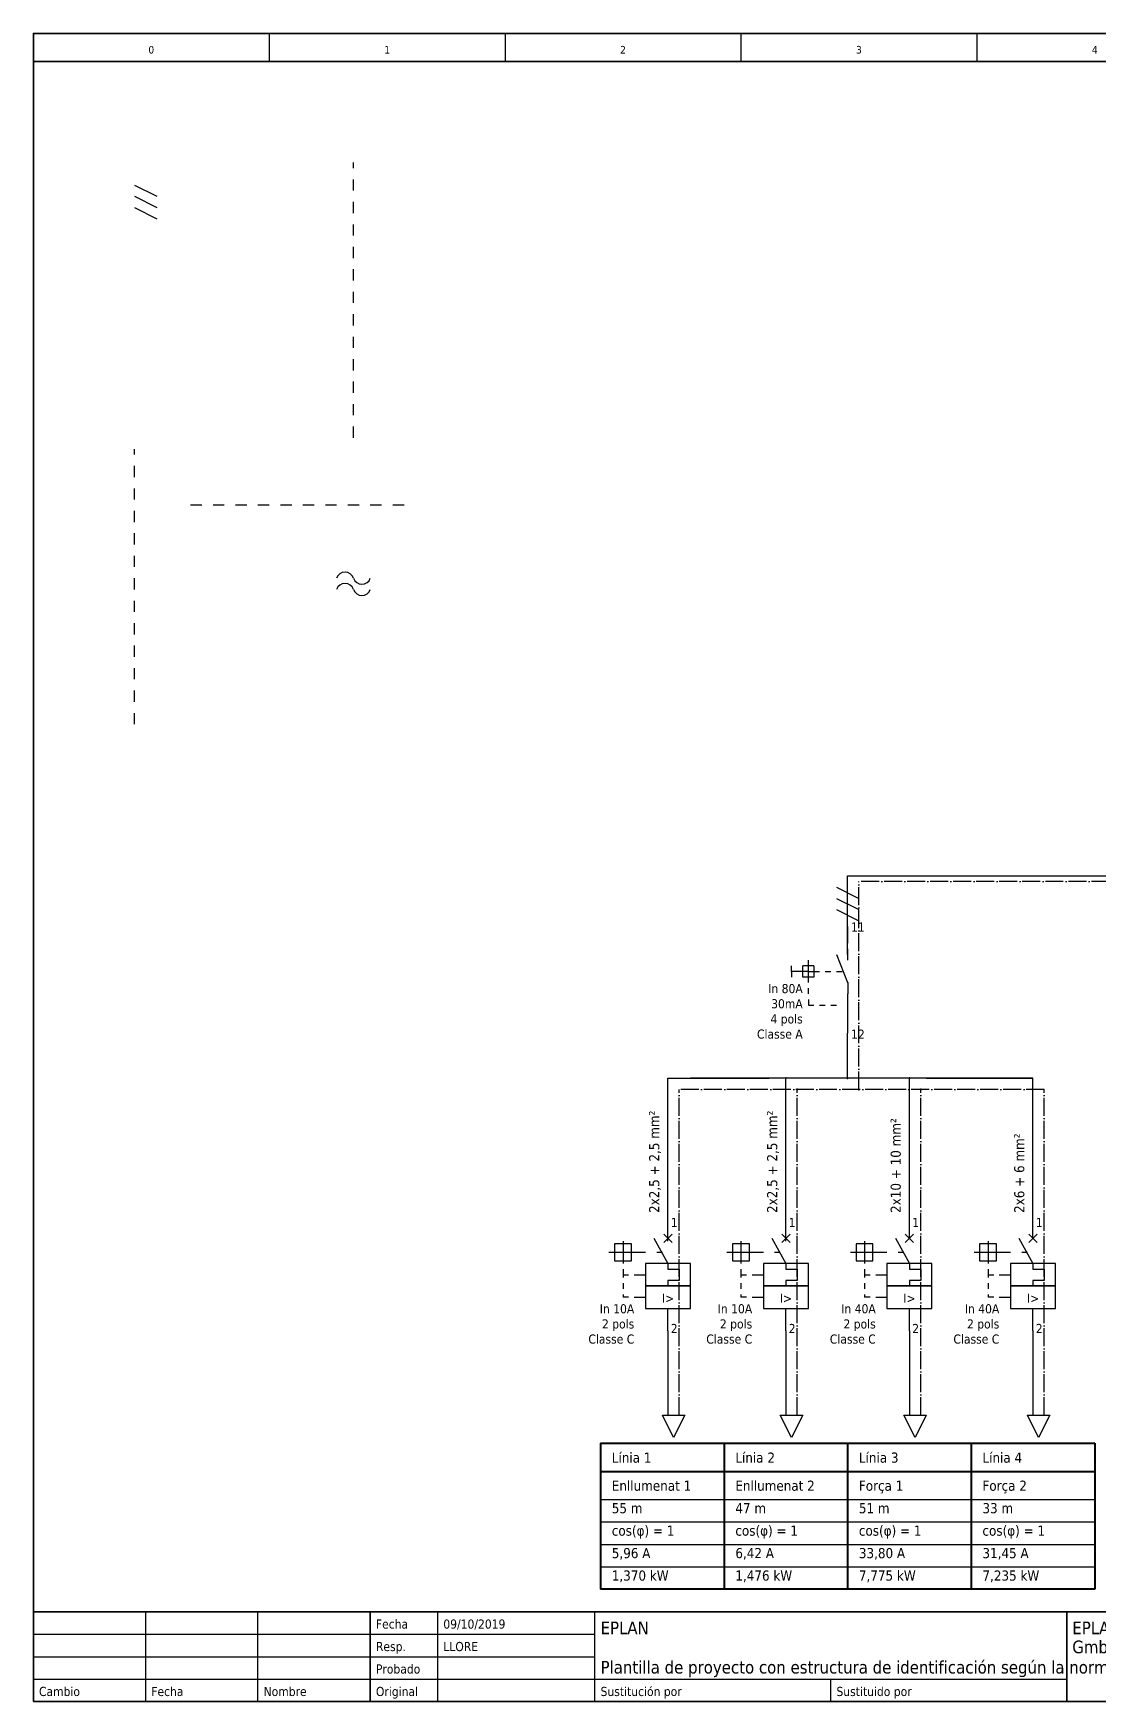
# Model space of a CAD drawing. Header units: millimetres. Extents: x 0 to 420, y 0 to 297.
# Drawn here: x 0 to 189.7, y 0 to 297 of the extents above; entities that cross this region are included whole.
import ezdxf
from ezdxf.enums import TextEntityAlignment as Align

# ---------------------------------------------------------------- set-up
doc = ezdxf.new("R2010")
doc.units = ezdxf.units.MM
doc.linetypes.add('EPL_DASH', pattern=[1, 0.5, -0.5])
doc.linetypes.add('EPL_DASHDOT', pattern=[1, 0.8, -0.1, 0, -0.1])
for name, color, linetype, lineweight in [('EPLAN100', 7, 'Continuous', 50), ('EPLAN108', 5, 'Continuous', 35), ('EPLAN201', 7, 'Continuous', 35), ('EPLAN300', 5, 'Continuous', 25), ('EPLAN304', 5, 'Continuous', 25), ('EPLAN420', 7, 'Continuous', 35), ('EPLAN451', 7, 'Continuous', 35), ('EPLAN452', 7, 'Continuous', 35), ('EPLAN453', 7, 'Continuous', 35), ('EPLAN500', 7, 'Continuous', 35), ('EPLAN501', 7, 'Continuous', 35), ('EPLAN502', 7, 'Continuous', 35), ('EPLAN503', 7, 'Continuous', 35)]:
    doc.layers.add(name, color=color, linetype=linetype, lineweight=lineweight)
doc.styles.add('Tahoma', font='')
doc.styles.get('Tahoma').set_extended_font_data('Tahoma')

# ---------------------------------------------------------------- blocks, each defined once
blk = doc.blocks.new('EPLFRAME')
at = {"layer": 'EPLAN201', "color": 0, "linetype": 'Continuous', "lineweight": 25, "ltscale": 4}
for p, q in [((42, 297), (42, 292)), ((84, 297), (84, 292)), ((126, 297), (126, 292)), ((168, 297), (168, 292)), ((20, 0), (20, 16)), ((40, 0), (40, 16)), ((72, 0), (72, 16)), ((100, 0), (100, 16)), ((0, 12), (100, 12)), ((0, 8), (100, 8)), ((0, 4), (184, 4)), ((142, 0), (142, 4))]:
    blk.add_line(p, q, dxfattribs=at)
at = {"layer": 'EPLAN201', "color": 0, "linetype": 'Continuous', "lineweight": 35, "ltscale": 4}
for p, q in [((0, 292), (420, 292)), ((0, 16), (420, 16)), ((60, 0), (60, 16)), ((184, 0), (184, 16))]:
    blk.add_line(p, q, dxfattribs=at)
blk.add_lwpolyline([(0, 0), (420, 0), (420, 297), (0, 297)], close=True, dxfattribs=at)
at = {"color": 0}
for tag, p in [('53_19005_1', (21, 293)), ('53_19005', (63, 293)), ('53_19005_8', (105, 293)), ('53_19005_6', (147, 293)), ('53_19005_7', (189, 293)), ('53_19005_9', (231, 293)), ('53_19005_3', (273, 293)), ('53_19005_2', (315, 293)), ('53_19005_4', (357, 293)), ('53_19005_5', (399, 293))]:
    blk.add_attdef(tag, text='', height=1.3545, dxfattribs=at).set_placement(p, align=Align.BOTTOM_CENTER)
for tag, p, height in [('4_11041', (1, 19.2575), 2.2575), ('4_11071[1]', (1, 14.6254), 1.6254), ('4_11074[1]', (21, 14.6254), 1.6254), ('4_11070[1]', (41, 14.6254), 1.6254), ('4_11024', (73, 14.6254), 1.6254), ('14_10014', (101, 14.2575), 2.2575), ('14_10015', (185, 14.2575), 2.2575), ('4_11011', (231, 14.2575), 2.2575), ('4_11030', (301, 14.2575), 2.2575), ('4_11036', (374, 14.6254), 1.6254), ('4_11071[2]', (1, 10.6254), 1.6254), ('4_11074[2]', (21, 10.6254), 1.6254), ('4_11070[2]', (41, 10.6254), 1.6254), ('4_11022', (73, 10.6254), 1.6254), ('4_1540', (374, 10.6254), 1.6254), ('14_10011', (101, 7.2575), 2.2575), ('4_11071[3]', (1, 6.6254), 1.6254), ('4_11074[3]', (21, 6.6254), 1.6254), ('4_11070[3]', (41, 6.6254), 1.6254), ('4_11080', (73, 6.6254), 1.6254), ('4_11059', (301, 6.6254), 1.6254), ('14_10013', (332, 6.6254), 1.6254), ('14_10151', (73, 2.6254), 1.6254), ('14_10300', (414.999999999999, 2.625399999999991), 1.6254)]:
    blk.add_attdef(tag, p, '', height=height, dxfattribs=at)
for tag, height, p in [('4_11040', 2.2575, (419, 19.2575)), ('4_11000', 1.6254, (419, 6.6254)), ('4_11085', 1.6254, (141, 2.6254)), ('4_11086', 1.6254, (183, 2.6254)), ('4_25020', 1.6254, (412.999999999999, 2.6254))]:
    blk.add_attdef(tag, text='', height=height, dxfattribs=at).set_placement(p, align=Align.RIGHT)
at = {"layer": 'EPLAN201', "color": 0, "style": 'Tahoma'}
for s, p in [('Fecha', (61, 13)), ('Resp.', (61, 9)), ('Probado', (61, 5)), ('Cambio', (1, 1)), ('Fecha', (21, 1)), ('Nombre', (41, 1)), ('Original', (61, 1)), ('Sustitución por', (101, 1)), ('Sustituido por', (143, 1))]:
    blk.add_text(s, height=1.6254, dxfattribs=at).set_placement(p)
blk = doc.blocks.new('EPLSYM_LibrarySPECIAL_Symbol4_Variant0_Placement2')
at = {"layer": 'EPLAN304', "color": 5, "linetype": 'Continuous', "lineweight": 25, "ltscale": 4}
blk.add_line((0, 0), (4, -2), dxfattribs=at)
at = {"color": 5}
for tag, p in [('17_20010', (0, 20.4)), ('17_20040', (0, 13.95)), ('17_20041', (0, 10.2)), ('17_20053', (0, 6.45)), ('17_20044', (0, 2.7))]:
    blk.add_attdef(tag, text='', height=2.2575, dxfattribs=at).set_placement(p, align=Align.BOTTOM_RIGHT)
at = {"color": 73}
blk.add_attdef('17_20300', text='', height=1.6254, dxfattribs=at).set_placement((0, 17.7), align=Align.BOTTOM_RIGHT)
at = {"color": 0}
blk.add_attdef('17_20011', text='', height=1.6254, dxfattribs=at).set_placement((0, 0), align=Align.BOTTOM_RIGHT)
blk = doc.blocks.new('EPLSYM_LibrarySPECIAL_Symbol4_Variant0_Placement2_1')
at = {"layer": 'EPLAN304', "color": 5, "linetype": 'Continuous', "lineweight": 25, "ltscale": 4}
blk.add_line((0, 0), (4, -2), dxfattribs=at)
at = {"color": 5}
for tag, p in [('17_20010', (0, 20.4)), ('17_20040', (0, 13.95)), ('17_20041', (0, 10.2)), ('17_20053', (0, 6.45)), ('17_20044', (0, 2.7))]:
    blk.add_attdef(tag, text='', height=2.2575, dxfattribs=at).set_placement(p, align=Align.BOTTOM_RIGHT)
at = {"color": 73}
blk.add_attdef('17_20300', text='', height=1.6254, dxfattribs=at).set_placement((0, 17.7), align=Align.BOTTOM_RIGHT)
at = {"color": 0}
blk.add_attdef('17_20011', text='', height=1.6254, dxfattribs=at).set_placement((0, 0), align=Align.BOTTOM_RIGHT)
blk = doc.blocks.new('EPLSYM_LibrarySPECIAL_Symbol4_Variant0_Placement2_2')
at = {"layer": 'EPLAN304', "color": 5, "linetype": 'Continuous', "lineweight": 25, "ltscale": 4}
blk.add_line((0, 0), (4, -2), dxfattribs=at)
at = {"color": 5}
for tag, p in [('17_20010', (0, 20.4)), ('17_20040', (0, 13.95)), ('17_20041', (0, 10.2)), ('17_20053', (0, 6.45)), ('17_20044', (0, 2.7))]:
    blk.add_attdef(tag, text='', height=2.2575, dxfattribs=at).set_placement(p, align=Align.BOTTOM_RIGHT)
at = {"color": 73}
blk.add_attdef('17_20300', text='', height=1.6254, dxfattribs=at).set_placement((0, 17.7), align=Align.BOTTOM_RIGHT)
at = {"color": 0}
blk.add_attdef('17_20011', text='', height=1.6254, dxfattribs=at).set_placement((0, 0), align=Align.BOTTOM_RIGHT)
blk = doc.blocks.new('EPLSYM_LibraryIEC_symbol_Symbol1537_Variant0_Placement1')
at = {"layer": 'EPLAN300', "color": 5, "linetype": 'Continuous', "lineweight": 25, "ltscale": 4}
for p, q in [((0, 2.5), (0, 6)), ((-0.75, 1.75), (0.75, 3.25)), ((-0.75, 3.25), (0.75, 1.75)), ((-10.5, 0), (-4, 0)), ((-8, 2), (-8, -2)), ((-2.5, 2.5), (0, -2)), ((-2, 0), (-1, 0)), ((-8, -3), (-8, -4)), ((-8, -4), (-7, -4)), ((-8, -4), (-8, -4.5)), ((-8, -5.5), (-8, -6.5)), ((-6, -4), (-4, -4)), ((-8, -7.5), (-8, -8)), ((-7, -8), (-8, -8)), ((-6, -8), (-4, -8)), ((0, -14), (0, -10))]:
    blk.add_line(p, q, dxfattribs=at)
for points in [[(-9.5, -1.5), (-6.5, -1.5), (-6.5, 1.5), (-9.5, 1.5)], [(-4, -6), (4, -6), (4, -2), (-4, -2)], [(-4, -10), (4, -10), (4, -6), (-4, -6)]]:
    blk.add_lwpolyline(points, close=True, dxfattribs=at)
blk.add_lwpolyline([(0, -2), (0, -3), (2, -3), (2, -5), (0, -5), (0, -6)], dxfattribs=at)
at = {"color": 5}
blk.add_attdef('17_20029[1]', text='', height=1.1739, dxfattribs=at).set_placement((0.5, 6.7), align=Align.BOTTOM_LEFT)
at = {"color": 0}
blk.add_attdef('17_20028[1]', text='', height=1.6254, dxfattribs=at).set_placement((0.5, 4), align=Align.BOTTOM_LEFT)
at = {"color": 5}
blk.add_attdef('17_20010', text='', height=2.2575, dxfattribs=at).set_placement((-6, -9.4), align=Align.MIDDLE_RIGHT)
at = {"color": 73}
blk.add_attdef('17_20300', text='', height=1.6254, dxfattribs=at).set_placement((-6, -12.4315), align=Align.MIDDLE_RIGHT)
at = {"color": 5}
blk.add_attdef('17_20029[2]', text='', height=1.1739, dxfattribs=at).set_placement((0.5, -11.76), align=Align.TOP_LEFT)
at = {"color": 0}
blk.add_attdef('17_20028[2]', text='', height=1.6254, dxfattribs=at).set_placement((0.5, -9.6), align=Align.TOP_LEFT)
for tag, p in [('17_20027', (-6, -14.9695)), ('17_20901[1]', (-6, -17.5075)), ('17_20011', (-6, -20.0455)), ('17_20025', (-6, -22.5835)), ('17_20024', (-6, -25.12150000000001))]:
    blk.add_attdef(tag, text='', height=1.6254, dxfattribs=at).set_placement(p, align=Align.MIDDLE_RIGHT)
at = {"color": 3}
blk.add_attdef('17_20201[1]', text='', height=1.6254, dxfattribs=at).set_placement((-6, -27.65950000000001), align=Align.MIDDLE_RIGHT)
at = {"layer": 'EPLAN300', "color": 5, "style": 'Tahoma'}
blk.add_text('I>', height=1.6254, dxfattribs=at).set_placement((0, -8.18), align=Align.MIDDLE_CENTER)
blk = doc.blocks.new('EPLSYM_LibraryIEC_symbol_Symbol3614_Variant0_Placement1')
at = {"layer": 'EPLAN300', "color": 5, "linetype": 'Continuous', "lineweight": 25, "ltscale": 4}
for p, q in [((0, 8), (0, 5)), ((-2, 3), (0, -2)), ((0, 4), (0, 5)), ((-10, 0), (-10, 1)), ((-10, 0), (-10, -1)), ((-9, 0), (-10, 0)), ((-8, 0), (-9, 0)), ((-8, -1), (-8, 1)), ((-6, 1), (-8, 1)), ((-7, 0), (-8, 0)), ((-7, 1), (-7, 2)), ((-7, -1), (-7, 1)), ((-7, 0), (-6, 0)), ((-6, 1), (-6, -1)), ((-6, 0), (-5, 0)), ((-4, 0), (-3, 0)), ((-2, 0), (-1, 0)), ((-6, -1), (-8, -1)), ((-7, -2), (-7, -1)), ((-7, -4), (-7, -3)), ((-7, -5), (-7, -6)), ((0, -4), (0, -9)), ((-7, -6), (-6, -6)), ((-5, -6), (-4, -6)), ((-3, -6), (-2, -6)), ((0, -9), (0, -11))]:
    blk.add_line(p, q, dxfattribs=at)
at = {"layer": 'EPLAN300', "color": 5, "linetype": 'Continuous', "lineweight": 25}
for p, q in [((0, 4), (0, 2)), ((0.0034116664785984, -1.997899554317598), (0.0034116664785984, -3.997899554317598))]:
    blk.add_line(p, q, dxfattribs=at)
at = {"layer": 'EPLAN300', "color": 5, "linetype": 'Continuous', "lineweight": 25, "ltscale": 4}
blk.add_ellipse((0, -6), major_axis=(2, 0), ratio=0.5, start_param=-6.283185307179585, end_param=0, dxfattribs=at)
at = {"color": 5}
blk.add_attdef('17_20029[1]', text='', height=1.1739, dxfattribs=at).set_placement((0.6000000000000001, 9.3), align=Align.BOTTOM_LEFT)
at = {"color": 0}
blk.add_attdef('17_20028[1]', text='', height=1.6254, dxfattribs=at).set_placement((0.6000000000000001, 6.6), align=Align.BOTTOM_LEFT)
at = {"color": 5}
blk.add_attdef('17_20010', text='', height=2.2575, dxfattribs=at).set_placement((-8, -2.82), align=Align.MIDDLE_RIGHT)
at = {"color": 73}
blk.add_attdef('17_20300', text='', height=1.6254, dxfattribs=at).set_placement((-8, -5.8515), align=Align.MIDDLE_RIGHT)
at = {"color": 0}
for tag, p in [('17_20027', (-8, -8.389499999999998)), ('17_20901[1]', (-8, -10.9275)), ('17_20011', (-8, -13.4655)), ('17_20025', (-8, -16.0035)), ('17_20024', (-8, -18.5415))]:
    blk.add_attdef(tag, text='', height=1.6254, dxfattribs=at).set_placement(p, align=Align.MIDDLE_RIGHT)
blk.add_attdef('17_20028[2]', text='', height=1.6254, dxfattribs=at).set_placement((0.6000000000000001, -7.68), align=Align.TOP_LEFT)
at = {"color": 5}
blk.add_attdef('17_20029[2]', text='', height=1.1739, dxfattribs=at).set_placement((0.6000000000000001, -9.84), align=Align.TOP_LEFT)
at = {"color": 3}
blk.add_attdef('17_20201[1]', text='', height=1.6254, dxfattribs=at).set_placement((-8, -21.0795), align=Align.MIDDLE_RIGHT)
blk = doc.blocks.new('EPLSYM_LibrarySPECIAL_Symbol4_Variant0_Placement2_3')
at = {"layer": 'EPLAN304', "color": 5, "linetype": 'Continuous', "lineweight": 25, "ltscale": 4}
blk.add_line((0, 0), (0, 29), dxfattribs=at)
at = {"color": 5}
for tag, p in [('17_20010', (0, 20.4)), ('17_20040', (0, 13.95)), ('17_20041', (0, 10.2)), ('17_20053', (0, 6.45)), ('17_20044', (0, 2.7))]:
    blk.add_attdef(tag, text='', height=2.2575, dxfattribs=at).set_placement(p, align=Align.BOTTOM_RIGHT)
at = {"color": 73}
blk.add_attdef('17_20300', text='', height=1.6254, dxfattribs=at).set_placement((0, 17.7), align=Align.BOTTOM_RIGHT)
at = {"color": 0}
blk.add_attdef('17_20011', text='', height=1.6254, dxfattribs=at).set_placement((0, 0), align=Align.BOTTOM_RIGHT)
blk = doc.blocks.new('EPLSYM_LibrarySPECIAL_Symbol4_Variant0_Placement2_4')
at = {"layer": 'EPLAN304', "color": 5, "linetype": 'Continuous', "lineweight": 25, "ltscale": 4}
blk.add_line((0, 0), (18, 0), dxfattribs=at)
at = {"color": 5}
for tag, p in [('17_20010', (0, 20.4)), ('17_20040', (0, 13.95)), ('17_20041', (0, 10.2)), ('17_20053', (0, 6.45)), ('17_20044', (0, 2.7))]:
    blk.add_attdef(tag, text='', height=2.2575, dxfattribs=at).set_placement(p, align=Align.BOTTOM_RIGHT)
at = {"color": 73}
blk.add_attdef('17_20300', text='', height=1.6254, dxfattribs=at).set_placement((0, 17.7), align=Align.BOTTOM_RIGHT)
at = {"color": 0}
blk.add_attdef('17_20011', text='', height=1.6254, dxfattribs=at).set_placement((0, 0), align=Align.BOTTOM_RIGHT)
blk = doc.blocks.new('EPLSYM_LibrarySPECIAL_Symbol4_Variant0_Placement2_5')
at = {"layer": 'EPLAN304', "color": 5, "linetype": 'Continuous', "lineweight": 25, "ltscale": 4}
blk.add_line((0, 0), (0, 8), dxfattribs=at)
at = {"color": 5}
for tag, p in [('17_20010', (0, 20.4)), ('17_20040', (0, 13.95)), ('17_20041', (0, 10.2)), ('17_20053', (0, 6.45)), ('17_20044', (0, 2.7))]:
    blk.add_attdef(tag, text='', height=2.2575, dxfattribs=at).set_placement(p, align=Align.BOTTOM_RIGHT)
at = {"color": 73}
blk.add_attdef('17_20300', text='', height=1.6254, dxfattribs=at).set_placement((0, 17.7), align=Align.BOTTOM_RIGHT)
at = {"color": 0}
blk.add_attdef('17_20011', text='', height=1.6254, dxfattribs=at).set_placement((0, 0), align=Align.BOTTOM_RIGHT)
blk = doc.blocks.new('EPLSYM_LibrarySPECIAL_Symbol4_Variant0_Placement2_6')
at = {"layer": 'EPLAN304', "color": 5, "linetype": 'Continuous', "lineweight": 25, "ltscale": 4}
blk.add_line((0, 0), (0, 29), dxfattribs=at)
at = {"color": 5}
for tag, p in [('17_20010', (0, 20.4)), ('17_20040', (0, 13.95)), ('17_20041', (0, 10.2)), ('17_20053', (0, 6.45)), ('17_20044', (0, 2.7))]:
    blk.add_attdef(tag, text='', height=2.2575, dxfattribs=at).set_placement(p, align=Align.BOTTOM_RIGHT)
at = {"color": 73}
blk.add_attdef('17_20300', text='', height=1.6254, dxfattribs=at).set_placement((0, 17.7), align=Align.BOTTOM_RIGHT)
at = {"color": 0}
blk.add_attdef('17_20011', text='', height=1.6254, dxfattribs=at).set_placement((0, 0), align=Align.BOTTOM_RIGHT)
blk = doc.blocks.new('EPLSYM_LibrarySPECIAL_Symbol4_Variant0_Placement2_7')
at = {"layer": 'EPLAN304', "color": 5, "linetype": 'Continuous', "lineweight": 25, "ltscale": 4}
blk.add_line((5, 0), (0, 0), dxfattribs=at)
at = {"color": 5}
for tag, p in [('17_20010', (0, 20.4)), ('17_20040', (0, 13.95)), ('17_20041', (0, 10.2)), ('17_20053', (0, 6.45)), ('17_20044', (0, 2.7))]:
    blk.add_attdef(tag, text='', height=2.2575, dxfattribs=at).set_placement(p, align=Align.BOTTOM_RIGHT)
at = {"color": 73}
blk.add_attdef('17_20300', text='', height=1.6254, dxfattribs=at).set_placement((0, 17.7), align=Align.BOTTOM_RIGHT)
at = {"color": 0}
blk.add_attdef('17_20011', text='', height=1.6254, dxfattribs=at).set_placement((0, 0), align=Align.BOTTOM_RIGHT)
blk = doc.blocks.new('EPLSYM_LibrarySPECIAL_Symbol4_Variant0_Placement2_8')
at = {"layer": 'EPLAN304', "color": 5, "linetype": 'Continuous', "lineweight": 25, "ltscale": 4}
blk.add_line((0, 0), (0, 25), dxfattribs=at)
at = {"color": 5}
for tag, p in [('17_20010', (0, 20.4)), ('17_20040', (0, 13.95)), ('17_20041', (0, 10.2)), ('17_20053', (0, 6.45)), ('17_20044', (0, 2.7))]:
    blk.add_attdef(tag, text='', height=2.2575, dxfattribs=at).set_placement(p, align=Align.BOTTOM_RIGHT)
at = {"color": 73}
blk.add_attdef('17_20300', text='', height=1.6254, dxfattribs=at).set_placement((0, 17.7), align=Align.BOTTOM_RIGHT)
at = {"color": 0}
blk.add_attdef('17_20011', text='', height=1.6254, dxfattribs=at).set_placement((0, 0), align=Align.BOTTOM_RIGHT)
blk = doc.blocks.new('EPLSYM_LibrarySPECIAL_Symbol4_Variant0_Placement2_9')
at = {"layer": 'EPLAN304', "color": 5, "linetype": 'Continuous', "lineweight": 25, "ltscale": 4}
blk.add_line((23, 0), (0, 0), dxfattribs=at)
at = {"color": 5}
for tag, p in [('17_20010', (0, 20.4)), ('17_20040', (0, 13.95)), ('17_20041', (0, 10.2)), ('17_20053', (0, 6.45)), ('17_20044', (0, 2.7))]:
    blk.add_attdef(tag, text='', height=2.2575, dxfattribs=at).set_placement(p, align=Align.BOTTOM_RIGHT)
at = {"color": 73}
blk.add_attdef('17_20300', text='', height=1.6254, dxfattribs=at).set_placement((0, 17.7), align=Align.BOTTOM_RIGHT)
at = {"color": 0}
blk.add_attdef('17_20011', text='', height=1.6254, dxfattribs=at).set_placement((0, 0), align=Align.BOTTOM_RIGHT)
blk = doc.blocks.new('EPLSYM_LibrarySPECIAL_Symbol4_Variant0_Placement2_10')
at = {"layer": 'EPLAN304', "color": 5, "linetype": 'Continuous', "lineweight": 25, "ltscale": 4}
blk.add_line((0, 0), (0, 25), dxfattribs=at)
at = {"color": 5}
for tag, p in [('17_20010', (0, 20.4)), ('17_20040', (0, 13.95)), ('17_20041', (0, 10.2)), ('17_20053', (0, 6.45)), ('17_20044', (0, 2.7))]:
    blk.add_attdef(tag, text='', height=2.2575, dxfattribs=at).set_placement(p, align=Align.BOTTOM_RIGHT)
at = {"color": 73}
blk.add_attdef('17_20300', text='', height=1.6254, dxfattribs=at).set_placement((0, 17.7), align=Align.BOTTOM_RIGHT)
at = {"color": 0}
blk.add_attdef('17_20011', text='', height=1.6254, dxfattribs=at).set_placement((0, 0), align=Align.BOTTOM_RIGHT)
blk = doc.blocks.new('EPLSYM_LibrarySPECIAL_Symbol4_Variant0_Placement2_11')
at = {"layer": 'EPLAN304', "color": 5, "linetype": 'Continuous', "lineweight": 25, "ltscale": 4}
blk.add_line((24, 0), (0, 0), dxfattribs=at)
at = {"color": 5}
for tag, p in [('17_20010', (0, 20.4)), ('17_20040', (0, 13.95)), ('17_20041', (0, 10.2)), ('17_20053', (0, 6.45)), ('17_20044', (0, 2.7))]:
    blk.add_attdef(tag, text='', height=2.2575, dxfattribs=at).set_placement(p, align=Align.BOTTOM_RIGHT)
at = {"color": 73}
blk.add_attdef('17_20300', text='', height=1.6254, dxfattribs=at).set_placement((0, 17.7), align=Align.BOTTOM_RIGHT)
at = {"color": 0}
blk.add_attdef('17_20011', text='', height=1.6254, dxfattribs=at).set_placement((0, 0), align=Align.BOTTOM_RIGHT)
blk = doc.blocks.new('EPLSYM_LibrarySPECIAL_Symbol4_Variant0_Placement2_12')
at = {"layer": 'EPLAN304', "color": 5, "linetype": 'Continuous', "lineweight": 25, "ltscale": 4}
blk.add_line((0, 0), (1, 0), dxfattribs=at)
at = {"color": 5}
for tag, p in [('17_20010', (0, 20.4)), ('17_20040', (0, 13.95)), ('17_20041', (0, 10.2)), ('17_20053', (0, 6.45)), ('17_20044', (0, 2.7))]:
    blk.add_attdef(tag, text='', height=2.2575, dxfattribs=at).set_placement(p, align=Align.BOTTOM_RIGHT)
at = {"color": 73}
blk.add_attdef('17_20300', text='', height=1.6254, dxfattribs=at).set_placement((0, 17.7), align=Align.BOTTOM_RIGHT)
at = {"color": 0}
blk.add_attdef('17_20011', text='', height=1.6254, dxfattribs=at).set_placement((0, 0), align=Align.BOTTOM_RIGHT)
blk = doc.blocks.new('EPLSYM_LibrarySPECIAL_Symbol4_Variant0_Placement2_13')
at = {"layer": 'EPLAN304', "color": 5, "linetype": 'Continuous', "lineweight": 25, "ltscale": 4}
blk.add_line((24, 0), (0, 0), dxfattribs=at)
at = {"color": 5}
for tag, p in [('17_20010', (0, 20.4)), ('17_20040', (0, 13.95)), ('17_20041', (0, 10.2)), ('17_20053', (0, 6.45)), ('17_20044', (0, 2.7))]:
    blk.add_attdef(tag, text='', height=2.2575, dxfattribs=at).set_placement(p, align=Align.BOTTOM_RIGHT)
at = {"color": 73}
blk.add_attdef('17_20300', text='', height=1.6254, dxfattribs=at).set_placement((0, 17.7), align=Align.BOTTOM_RIGHT)
at = {"color": 0}
blk.add_attdef('17_20011', text='', height=1.6254, dxfattribs=at).set_placement((0, 0), align=Align.BOTTOM_RIGHT)
blk = doc.blocks.new('EPLSYM_LibrarySPECIAL_Symbol4_Variant0_Placement2_16')
at = {"layer": 'EPLAN304', "color": 5, "linetype": 'Continuous', "lineweight": 25, "ltscale": 4}
blk.add_line((24, 0), (0, 0), dxfattribs=at)
at = {"color": 5}
for tag, p in [('17_20010', (0, 20.4)), ('17_20040', (0, 13.95)), ('17_20041', (0, 10.2)), ('17_20053', (0, 6.45)), ('17_20044', (0, 2.7))]:
    blk.add_attdef(tag, text='', height=2.2575, dxfattribs=at).set_placement(p, align=Align.BOTTOM_RIGHT)
at = {"color": 73}
blk.add_attdef('17_20300', text='', height=1.6254, dxfattribs=at).set_placement((0, 17.7), align=Align.BOTTOM_RIGHT)
at = {"color": 0}
blk.add_attdef('17_20011', text='', height=1.6254, dxfattribs=at).set_placement((0, 0), align=Align.BOTTOM_RIGHT)
blk = doc.blocks.new('EPLSYM_LibrarySPECIAL_Symbol4_Variant0_Placement2_17')
at = {"layer": 'EPLAN304', "color": 5, "linetype": 'Continuous', "lineweight": 25, "ltscale": 4}
blk.add_line((0, 0), (0, 14), dxfattribs=at)
at = {"color": 5}
for tag, p in [('17_20010', (0, 20.4)), ('17_20040', (0, 13.95)), ('17_20041', (0, 10.2)), ('17_20053', (0, 6.45)), ('17_20044', (0, 2.7))]:
    blk.add_attdef(tag, text='', height=2.2575, dxfattribs=at).set_placement(p, align=Align.BOTTOM_RIGHT)
at = {"color": 73}
blk.add_attdef('17_20300', text='', height=1.6254, dxfattribs=at).set_placement((0, 17.7), align=Align.BOTTOM_RIGHT)
at = {"color": 0}
blk.add_attdef('17_20011', text='', height=1.6254, dxfattribs=at).set_placement((0, 0), align=Align.BOTTOM_RIGHT)
blk = doc.blocks.new('EPLSYM_LibrarySPECIAL_Symbol4_Variant0_Placement2_18')
at = {"layer": 'EPLAN304', "color": 5, "linetype": 'Continuous', "lineweight": 25, "ltscale": 4}
blk.add_line((0, 0), (143, 0), dxfattribs=at)
at = {"color": 5}
for tag, p in [('17_20010', (0, 20.4)), ('17_20040', (0, 13.95)), ('17_20041', (0, 10.2)), ('17_20053', (0, 6.45)), ('17_20044', (0, 2.7))]:
    blk.add_attdef(tag, text='', height=2.2575, dxfattribs=at).set_placement(p, align=Align.BOTTOM_RIGHT)
at = {"color": 73}
blk.add_attdef('17_20300', text='', height=1.6254, dxfattribs=at).set_placement((0, 17.7), align=Align.BOTTOM_RIGHT)
at = {"color": 0}
blk.add_attdef('17_20011', text='', height=1.6254, dxfattribs=at).set_placement((0, 0), align=Align.BOTTOM_RIGHT)
blk = doc.blocks.new('EPLSYM_LibrarySPECIAL_Symbol4_Variant0_Placement2_35')
at = {"layer": 'EPLAN304', "color": 5, "linetype": 'Continuous', "lineweight": 25, "ltscale": 4}
blk.add_line((0, 0), (19, 0), dxfattribs=at)
at = {"color": 5}
for tag, p in [('17_20010', (0, 20.4)), ('17_20040', (0, 13.95)), ('17_20041', (0, 10.2)), ('17_20053', (0, 6.45)), ('17_20044', (0, 2.7))]:
    blk.add_attdef(tag, text='', height=2.2575, dxfattribs=at).set_placement(p, align=Align.BOTTOM_RIGHT)
at = {"color": 73}
blk.add_attdef('17_20300', text='', height=1.6254, dxfattribs=at).set_placement((0, 17.7), align=Align.BOTTOM_RIGHT)
at = {"color": 0}
blk.add_attdef('17_20011', text='', height=1.6254, dxfattribs=at).set_placement((0, 0), align=Align.BOTTOM_RIGHT)
blk = doc.blocks.new('EPLSYM_LibrarySPECIAL_Symbol4_Variant0_Placement2_43')
at = {"layer": 'EPLAN304', "color": 5, "linetype": 'Continuous', "lineweight": 25, "ltscale": 4}
blk.add_line((0, 0), (0, -15), dxfattribs=at)
at = {"color": 5}
for tag, p in [('17_20010', (0, 20.4)), ('17_20040', (0, 13.95)), ('17_20041', (0, 10.2)), ('17_20053', (0, 6.45)), ('17_20044', (0, 2.7))]:
    blk.add_attdef(tag, text='', height=2.2575, dxfattribs=at).set_placement(p, align=Align.BOTTOM_RIGHT)
at = {"color": 73}
blk.add_attdef('17_20300', text='', height=1.6254, dxfattribs=at).set_placement((0, 17.7), align=Align.BOTTOM_RIGHT)
at = {"color": 0}
blk.add_attdef('17_20011', text='', height=1.6254, dxfattribs=at).set_placement((0, 0), align=Align.BOTTOM_RIGHT)
blk = doc.blocks.new('EPLSYM_LibrarySPECIAL_Symbol4_Variant0_Placement2_44')
at = {"layer": 'EPLAN304', "color": 5, "linetype": 'Continuous', "lineweight": 25, "ltscale": 4}
blk.add_line((0, 0), (0, -15), dxfattribs=at)
at = {"color": 5}
for tag, p in [('17_20010', (0, 20.4)), ('17_20040', (0, 13.95)), ('17_20041', (0, 10.2)), ('17_20053', (0, 6.45)), ('17_20044', (0, 2.7))]:
    blk.add_attdef(tag, text='', height=2.2575, dxfattribs=at).set_placement(p, align=Align.BOTTOM_RIGHT)
at = {"color": 73}
blk.add_attdef('17_20300', text='', height=1.6254, dxfattribs=at).set_placement((0, 17.7), align=Align.BOTTOM_RIGHT)
at = {"color": 0}
blk.add_attdef('17_20011', text='', height=1.6254, dxfattribs=at).set_placement((0, 0), align=Align.BOTTOM_RIGHT)
blk = doc.blocks.new('EPLSYM_LibrarySPECIAL_Symbol4_Variant0_Placement2_45')
at = {"layer": 'EPLAN304', "color": 5, "linetype": 'Continuous', "lineweight": 25, "ltscale": 4}
blk.add_line((0, 0), (0, -15), dxfattribs=at)
at = {"color": 5}
for tag, p in [('17_20010', (0, 20.4)), ('17_20040', (0, 13.95)), ('17_20041', (0, 10.2)), ('17_20053', (0, 6.45)), ('17_20044', (0, 2.7))]:
    blk.add_attdef(tag, text='', height=2.2575, dxfattribs=at).set_placement(p, align=Align.BOTTOM_RIGHT)
at = {"color": 73}
blk.add_attdef('17_20300', text='', height=1.6254, dxfattribs=at).set_placement((0, 17.7), align=Align.BOTTOM_RIGHT)
at = {"color": 0}
blk.add_attdef('17_20011', text='', height=1.6254, dxfattribs=at).set_placement((0, 0), align=Align.BOTTOM_RIGHT)
blk = doc.blocks.new('EPLSYM_LibrarySPECIAL_Symbol4_Variant0_Placement2_46')
at = {"layer": 'EPLAN304', "color": 5, "linetype": 'Continuous', "lineweight": 25, "ltscale": 4}
blk.add_line((0, 0), (0, -15), dxfattribs=at)
at = {"color": 5}
for tag, p in [('17_20010', (0, 20.4)), ('17_20040', (0, 13.95)), ('17_20041', (0, 10.2)), ('17_20053', (0, 6.45)), ('17_20044', (0, 2.7))]:
    blk.add_attdef(tag, text='', height=2.2575, dxfattribs=at).set_placement(p, align=Align.BOTTOM_RIGHT)
at = {"color": 73}
blk.add_attdef('17_20300', text='', height=1.6254, dxfattribs=at).set_placement((0, 17.7), align=Align.BOTTOM_RIGHT)
at = {"color": 0}
blk.add_attdef('17_20011', text='', height=1.6254, dxfattribs=at).set_placement((0, 0), align=Align.BOTTOM_RIGHT)
blk = doc.blocks.new('EPLSYM_LibrarySPECIAL_Symbol4_Variant0_Placement2_54')
at = {"layer": 'EPLAN304', "color": 5, "linetype": 'Continuous', "lineweight": 25, "ltscale": 4}
blk.add_line((0, 0), (4, -2), dxfattribs=at)
at = {"color": 5}
for tag, p in [('17_20010', (0, 20.4)), ('17_20040', (0, 13.95)), ('17_20041', (0, 10.2)), ('17_20053', (0, 6.45)), ('17_20044', (0, 2.7))]:
    blk.add_attdef(tag, text='', height=2.2575, dxfattribs=at).set_placement(p, align=Align.BOTTOM_RIGHT)
at = {"color": 73}
blk.add_attdef('17_20300', text='', height=1.6254, dxfattribs=at).set_placement((0, 17.7), align=Align.BOTTOM_RIGHT)
at = {"color": 0}
blk.add_attdef('17_20011', text='', height=1.6254, dxfattribs=at).set_placement((0, 0), align=Align.BOTTOM_RIGHT)
blk = doc.blocks.new('EPLSYM_LibrarySPECIAL_Symbol4_Variant0_Placement2_55')
at = {"layer": 'EPLAN304', "color": 5, "linetype": 'Continuous', "lineweight": 25, "ltscale": 4}
blk.add_line((0, 0), (4, -2), dxfattribs=at)
at = {"color": 5}
for tag, p in [('17_20010', (0, 20.4)), ('17_20040', (0, 13.95)), ('17_20041', (0, 10.2)), ('17_20053', (0, 6.45)), ('17_20044', (0, 2.7))]:
    blk.add_attdef(tag, text='', height=2.2575, dxfattribs=at).set_placement(p, align=Align.BOTTOM_RIGHT)
at = {"color": 73}
blk.add_attdef('17_20300', text='', height=1.6254, dxfattribs=at).set_placement((0, 17.7), align=Align.BOTTOM_RIGHT)
at = {"color": 0}
blk.add_attdef('17_20011', text='', height=1.6254, dxfattribs=at).set_placement((0, 0), align=Align.BOTTOM_RIGHT)
blk = doc.blocks.new('EPLSYM_LibrarySPECIAL_Symbol4_Variant0_Placement2_56')
at = {"layer": 'EPLAN304', "color": 5, "linetype": 'Continuous', "lineweight": 25, "ltscale": 4}
blk.add_line((0, 0), (4, -2), dxfattribs=at)
at = {"color": 5}
for tag, p in [('17_20010', (0, 20.4)), ('17_20040', (0, 13.95)), ('17_20041', (0, 10.2)), ('17_20053', (0, 6.45)), ('17_20044', (0, 2.7))]:
    blk.add_attdef(tag, text='', height=2.2575, dxfattribs=at).set_placement(p, align=Align.BOTTOM_RIGHT)
at = {"color": 73}
blk.add_attdef('17_20300', text='', height=1.6254, dxfattribs=at).set_placement((0, 17.7), align=Align.BOTTOM_RIGHT)
at = {"color": 0}
blk.add_attdef('17_20011', text='', height=1.6254, dxfattribs=at).set_placement((0, 0), align=Align.BOTTOM_RIGHT)

msp = doc.modelspace()

# ---------------------------------------------------------------- linework, layer by layer
at = {"layer": 'EPLAN100', "color": 0, "linetype": 'EPL_DASH', "lineweight": 30, "ltscale": 4}
for p, q in [((57, 225), (57, 274)), ((18, 174), (18, 223)), ((66, 213), (28, 213))]:
    msp.add_line(p, q, dxfattribs=at)
at = {"layer": 'EPLAN100', "color": 0, "linetype": 'EPL_DASHDOT', "lineweight": 30, "ltscale": 4}
for p, q in [((147, 109), (147, 146)), ((290, 146), (147, 146)), ((115, 51), (115, 109)), ((180, 109), (115, 109)), ((136, 51), (136, 109)), ((158, 51), (158, 109)), ((180, 51), (180, 109))]:
    msp.add_line(p, q, dxfattribs=at)
at = {"layer": 'EPLAN100', "color": 0, "linetype": 'Continuous', "lineweight": 30, "ltscale": 4}
for p, q in [((112, 51), (115, 51)), ((114, 47), (112, 51)), ((116, 51), (114, 47)), ((115, 51), (116, 51)), ((133, 51), (136, 51)), ((135, 47), (133, 51)), ((137, 51), (135, 47)), ((136, 51), (137, 51)), ((155, 51), (158, 51)), ((157, 47), (155, 51)), ((159, 51), (157, 47)), ((158, 51), (159, 51)), ((177, 51), (180, 51)), ((179, 47), (177, 51)), ((181, 51), (179, 47)), ((180, 51), (181, 51)), ((101, 36), (189, 36)), ((101, 32), (189, 32)), ((101, 28), (189, 28)), ((101, 24), (189, 24))]:
    msp.add_line(p, q, dxfattribs=at)
at = {"layer": 'EPLAN100', "color": 0, "linetype": 'Continuous', "lineweight": 40, "ltscale": 4}
for p, q in [((101, 46), (123, 46)), ((101, 46), (101, 41)), ((123, 46), (123, 41)), ((123, 46), (145, 46)), ((145, 46), (145, 41)), ((145, 46), (167, 46)), ((167, 46), (167, 41)), ((167, 46), (189, 46)), ((189, 46), (189, 41)), ((101, 41), (123, 41)), ((101, 41), (101, 20)), ((123, 41), (123, 23)), ((123, 41), (145, 41)), ((123, 41), (123, 20)), ((145, 41), (145, 23)), ((145, 41), (145, 20)), ((145, 41), (167, 41)), ((167, 41), (167, 23)), ((167, 41), (167, 20)), ((167, 41), (189, 41)), ((189, 41), (189, 23)), ((189, 41), (189, 20)), ((123, 20), (101, 20)), ((145, 20), (123, 20)), ((167, 20), (145, 20)), ((189, 20), (167, 20))]:
    msp.add_line(p, q, dxfattribs=at)
at = {"layer": 'EPLAN100', "color": 0, "linetype": 'Continuous', "lineweight": 100, "ltscale": 4}
for centre in [(134, 111), (145, 111), (156, 111), (136, 109), (147, 109), (158, 109)]:
    msp.add_circle(centre, 1e-07, dxfattribs=at)
at = {"layer": 'EPLAN100', "color": 0, "linetype": 'Continuous', "lineweight": 30, "ltscale": 4}
for centre, radius, start, end in [((55.5, 199.5), 1.581138830084285, 18.43494882293473, 161.5650511770656), ((55.5, 197.5), 1.58113883008429, 18.43494882293473, 161.5650511770656), ((58.5, 200.5), 1.581138830084285, 198.4349488229347, 341.5650511770656), ((58.5, 198.5), 1.58113883008429, 198.4349488229347, 341.5650511770656)]:
    msp.add_arc(centre, radius, start, end, dxfattribs=at)

# ---------------------------------------------------------------- block references
ref = msp.add_blockref('EPLFRAME', (0, 0))
ref.add_attrib('14_10011', 'Plantilla de proyecto con estructura de identificación según la norma IEC: Estructura de página con instalación y lugar de montaje y tipo de documento', (101, 5), dxfattribs={"layer": 'EPLAN451', "color": 0, "height": 2.2575, "style": 'Tahoma'})
ref.add_attrib('14_10014', 'EPLAN', (101, 12), dxfattribs={"layer": 'EPLAN451', "color": 0, "height": 2.2575, "style": 'Tahoma'})
ref.add_attrib('4_11022', 'LLORE', (73, 9), dxfattribs={"layer": 'EPLAN452', "color": 0, "height": 1.6254, "style": 'Tahoma'})
ref.add_attrib('53_19005', '1', dxfattribs={"layer": 'EPLAN453', "color": 0, "height": 1.3545, "style": 'Tahoma'}).set_placement((63, 293), align=Align.BOTTOM_CENTER)
ref.add_attrib('53_19005_1', '0', dxfattribs={"layer": 'EPLAN453', "color": 0, "height": 1.3545, "style": 'Tahoma'}).set_placement((21, 293), align=Align.BOTTOM_CENTER)
ref.add_attrib('53_19005_6', '3', dxfattribs={"layer": 'EPLAN453', "color": 0, "height": 1.3545, "style": 'Tahoma'}).set_placement((147, 293), align=Align.BOTTOM_CENTER)
ref.add_attrib('53_19005_7', '4', dxfattribs={"layer": 'EPLAN453', "color": 0, "height": 1.3545, "style": 'Tahoma'}).set_placement((189, 293), align=Align.BOTTOM_CENTER)
ref.add_attrib('4_11024', '09/10/2019', (73, 13), dxfattribs={"layer": 'EPLAN452', "color": 0, "height": 1.6254, "style": 'Tahoma'})
ref.add_attrib('14_10015', 'EPLAN Software & Service', (185, 12), dxfattribs={"layer": 'EPLAN451', "color": 0, "height": 2.2575, "style": 'Tahoma'})
ref.add_attrib('53_19005_8', '2', dxfattribs={"layer": 'EPLAN453', "color": 0, "height": 1.3545, "style": 'Tahoma'}).set_placement((105, 293), align=Align.BOTTOM_CENTER)
ref.add_attrib('14_10015/1', 'GmbH & Co. KG', (185, 8.61375), dxfattribs={"layer": 'EPLAN451', "color": 0, "height": 2.2575, "style": 'Tahoma'})
for name, p in [('EPLSYM_LibrarySPECIAL_Symbol4_Variant0_Placement2', (18, 270)), ('EPLSYM_LibrarySPECIAL_Symbol4_Variant0_Placement2_1', (18, 268)), ('EPLSYM_LibrarySPECIAL_Symbol4_Variant0_Placement2_2', (18, 266)), ('EPLSYM_LibrarySPECIAL_Symbol4_Variant0_Placement2_17', (145, 133)), ('EPLSYM_LibrarySPECIAL_Symbol4_Variant0_Placement2_18', (145, 147)), ('EPLSYM_LibrarySPECIAL_Symbol4_Variant0_Placement2_56', (143, 145)), ('EPLSYM_LibrarySPECIAL_Symbol4_Variant0_Placement2_54', (143, 143)), ('EPLSYM_LibrarySPECIAL_Symbol4_Variant0_Placement2_55', (143, 141)), ('EPLSYM_LibrarySPECIAL_Symbol4_Variant0_Placement2_5', (145, 111)), ('EPLSYM_LibrarySPECIAL_Symbol4_Variant0_Placement2_3', (113, 82)), ('EPLSYM_LibrarySPECIAL_Symbol4_Variant0_Placement2_4', (113, 111)), ('EPLSYM_LibrarySPECIAL_Symbol4_Variant0_Placement2_13', (117, 111)), ('EPLSYM_LibrarySPECIAL_Symbol4_Variant0_Placement2_7', (129, 111)), ('EPLSYM_LibrarySPECIAL_Symbol4_Variant0_Placement2_9', (133, 111)), ('EPLSYM_LibrarySPECIAL_Symbol4_Variant0_Placement2_6', (134, 82)), ('EPLSYM_LibrarySPECIAL_Symbol4_Variant0_Placement2_16', (139, 111)), ('EPLSYM_LibrarySPECIAL_Symbol4_Variant0_Placement2_11', (154, 111)), ('EPLSYM_LibrarySPECIAL_Symbol4_Variant0_Placement2_8', (156, 86)), ('EPLSYM_LibrarySPECIAL_Symbol4_Variant0_Placement2_35', (159, 111)), ('EPLSYM_LibrarySPECIAL_Symbol4_Variant0_Placement2_12', (177, 111)), ('EPLSYM_LibrarySPECIAL_Symbol4_Variant0_Placement2_10', (178, 86)), ('EPLSYM_LibrarySPECIAL_Symbol4_Variant0_Placement2_43', (113, 66)), ('EPLSYM_LibrarySPECIAL_Symbol4_Variant0_Placement2_44', (134, 66)), ('EPLSYM_LibrarySPECIAL_Symbol4_Variant0_Placement2_45', (156, 66)), ('EPLSYM_LibrarySPECIAL_Symbol4_Variant0_Placement2_46', (178, 66))]:
    msp.add_blockref(name, p)
ref = msp.add_blockref('EPLSYM_LibraryIEC_symbol_Symbol3614_Variant0_Placement1', (145, 130))
ref.add_attrib('17_20028[1]', '11', dxfattribs={"layer": 'EPLAN420', "color": 0, "height": 1.6254, "style": 'Tahoma'}).set_placement((145.6, 136.6), align=Align.BOTTOM_LEFT)
ref.add_attrib('17_20028[2]', '12', dxfattribs={"layer": 'EPLAN420', "color": 0, "height": 1.6254, "style": 'Tahoma'}).set_placement((145.6, 119.64148), align=Align.TOP_LEFT)
ref.add_attrib('17_20027', 'In 80A', dxfattribs={"layer": 'EPLAN500', "color": 0, "height": 1.6254, "style": 'Tahoma'}).set_placement((137, 126.94582), align=Align.MIDDLE_RIGHT)
ref.add_attrib('17_20011', '30mA', dxfattribs={"layer": 'EPLAN501', "color": 0, "height": 1.6254, "style": 'Tahoma'}).set_placement((137, 124.24582), align=Align.MIDDLE_RIGHT)
ref.add_attrib('17_20025', '4 pols', dxfattribs={"layer": 'EPLAN502', "color": 0, "height": 1.6254, "style": 'Tahoma'}).set_placement((137, 121.54582), align=Align.MIDDLE_RIGHT)
ref.add_attrib('17_20024', 'Classe A', dxfattribs={"layer": 'EPLAN503', "color": 0, "height": 1.6254, "style": 'Tahoma'}).set_placement((137, 118.84582), align=Align.MIDDLE_RIGHT)
ref = msp.add_blockref('EPLSYM_LibraryIEC_symbol_Symbol1537_Variant0_Placement1', (113, 80))
ref.add_attrib('17_20028[1]', '1', dxfattribs={"layer": 'EPLAN420', "color": 0, "height": 1.6254, "style": 'Tahoma'}).set_placement((113.5, 84), align=Align.BOTTOM_LEFT)
ref.add_attrib('17_20028[2]', '2', dxfattribs={"layer": 'EPLAN420', "color": 0, "height": 1.6254, "style": 'Tahoma'}).set_placement((113.5, 67.24148), align=Align.TOP_LEFT)
ref.add_attrib('17_20027', 'In 10A', dxfattribs={"layer": 'EPLAN500', "color": 0, "height": 1.6254, "style": 'Tahoma'}).set_placement((107, 69.94582), align=Align.MIDDLE_RIGHT)
ref.add_attrib('17_20011', '2 pols', dxfattribs={"layer": 'EPLAN501', "color": 0, "height": 1.6254, "style": 'Tahoma'}).set_placement((107, 67.24582000000001), align=Align.MIDDLE_RIGHT)
ref.add_attrib('17_20025', 'Classe C', dxfattribs={"layer": 'EPLAN502', "color": 0, "height": 1.6254, "style": 'Tahoma'}).set_placement((107, 64.54582000000002), align=Align.MIDDLE_RIGHT)
ref = msp.add_blockref('EPLSYM_LibraryIEC_symbol_Symbol1537_Variant0_Placement1', (134, 80))
ref.add_attrib('17_20028[1]', '1', dxfattribs={"layer": 'EPLAN420', "color": 0, "height": 1.6254, "style": 'Tahoma'}).set_placement((134.5, 84), align=Align.BOTTOM_LEFT)
ref.add_attrib('17_20028[2]', '2', dxfattribs={"layer": 'EPLAN420', "color": 0, "height": 1.6254, "style": 'Tahoma'}).set_placement((134.5, 67.24148), align=Align.TOP_LEFT)
ref.add_attrib('17_20027', 'In 10A', dxfattribs={"layer": 'EPLAN500', "color": 0, "height": 1.6254, "style": 'Tahoma'}).set_placement((128, 69.94582), align=Align.MIDDLE_RIGHT)
ref.add_attrib('17_20011', '2 pols', dxfattribs={"layer": 'EPLAN501', "color": 0, "height": 1.6254, "style": 'Tahoma'}).set_placement((128, 67.24582000000001), align=Align.MIDDLE_RIGHT)
ref.add_attrib('17_20025', 'Classe C', dxfattribs={"layer": 'EPLAN502', "color": 0, "height": 1.6254, "style": 'Tahoma'}).set_placement((128, 64.54582000000002), align=Align.MIDDLE_RIGHT)
ref = msp.add_blockref('EPLSYM_LibraryIEC_symbol_Symbol1537_Variant0_Placement1', (156, 80))
ref.add_attrib('17_20028[1]', '1', dxfattribs={"layer": 'EPLAN420', "color": 0, "height": 1.6254, "style": 'Tahoma'}).set_placement((156.5, 84), align=Align.BOTTOM_LEFT)
ref.add_attrib('17_20028[2]', '2', dxfattribs={"layer": 'EPLAN420', "color": 0, "height": 1.6254, "style": 'Tahoma'}).set_placement((156.5, 67.24148), align=Align.TOP_LEFT)
ref.add_attrib('17_20027', 'In 40A', dxfattribs={"layer": 'EPLAN500', "color": 0, "height": 1.6254, "style": 'Tahoma'}).set_placement((150, 69.94582), align=Align.MIDDLE_RIGHT)
ref.add_attrib('17_20011', '2 pols', dxfattribs={"layer": 'EPLAN501', "color": 0, "height": 1.6254, "style": 'Tahoma'}).set_placement((150, 67.24582000000001), align=Align.MIDDLE_RIGHT)
ref.add_attrib('17_20025', 'Classe C', dxfattribs={"layer": 'EPLAN502', "color": 0, "height": 1.6254, "style": 'Tahoma'}).set_placement((150, 64.54582000000002), align=Align.MIDDLE_RIGHT)
ref = msp.add_blockref('EPLSYM_LibraryIEC_symbol_Symbol1537_Variant0_Placement1', (178, 80))
ref.add_attrib('17_20028[1]', '1', dxfattribs={"layer": 'EPLAN420', "color": 0, "height": 1.6254, "style": 'Tahoma'}).set_placement((178.5, 84), align=Align.BOTTOM_LEFT)
ref.add_attrib('17_20028[2]', '2', dxfattribs={"layer": 'EPLAN420', "color": 0, "height": 1.6254, "style": 'Tahoma'}).set_placement((178.5, 67.24148), align=Align.TOP_LEFT)
ref.add_attrib('17_20027', 'In 40A', dxfattribs={"layer": 'EPLAN500', "color": 0, "height": 1.6254, "style": 'Tahoma'}).set_placement((172, 69.94582), align=Align.MIDDLE_RIGHT)
ref.add_attrib('17_20011', '2 pols', dxfattribs={"layer": 'EPLAN501', "color": 0, "height": 1.6254, "style": 'Tahoma'}).set_placement((172, 67.24582000000001), align=Align.MIDDLE_RIGHT)
ref.add_attrib('17_20025', 'Classe C', dxfattribs={"layer": 'EPLAN502', "color": 0, "height": 1.6254, "style": 'Tahoma'}).set_placement((172, 64.54582000000002), align=Align.MIDDLE_RIGHT)

# ---------------------------------------------------------------- texts
at = {"layer": 'EPLAN108', "color": 5, "style": 'Tahoma'}
for s, rotation, p in [('2x2,5 + 2,5 mm²', 90, (112, 87)), ('2x2,5 + 2,5 mm²', 90.0000000000002, (133, 87)), ('2x10 + 10 mm²', 90, (155, 87)), ('2x6 + 6 mm²', 90, (177, 87))]:
    msp.add_text(s, height=1.806, rotation=rotation, dxfattribs=at).set_placement(p, align=Align.BOTTOM_LEFT)
for s, p in [('Línia 1', (103, 42)), ('Línia 2', (125, 42)), ('Línia 3', (147, 42)), ('Línia 4', (169, 42)), ('Enllumenat 1', (103, 37)), ('Enllumenat 2', (125, 37)), ('Força 1', (147, 37)), ('Força 2', (169, 37)), ('55 m', (103, 33)), ('47 m', (125, 33)), ('51 m', (147, 33)), ('33 m', (169, 33)), ('cos(φ) = 1 ', (103, 29)), ('cos(φ) = 1 ', (125, 29)), ('cos(φ) = 1 ', (147, 29)), ('cos(φ) = 1 ', (169, 29)), ('5,96 A', (103, 25)), ('6,42 A', (125, 25)), ('33,80 A', (147, 25)), ('31,45 A', (169, 25)), ('1,370 kW', (103, 21)), ('1,476 kW', (125, 21)), ('7,775 kW', (147, 21)), ('7,235 kW', (169, 21))]:
    msp.add_text(s, height=1.806, dxfattribs=at).set_placement(p, align=Align.BOTTOM_LEFT)

doc.saveas('drawing.dxf')
